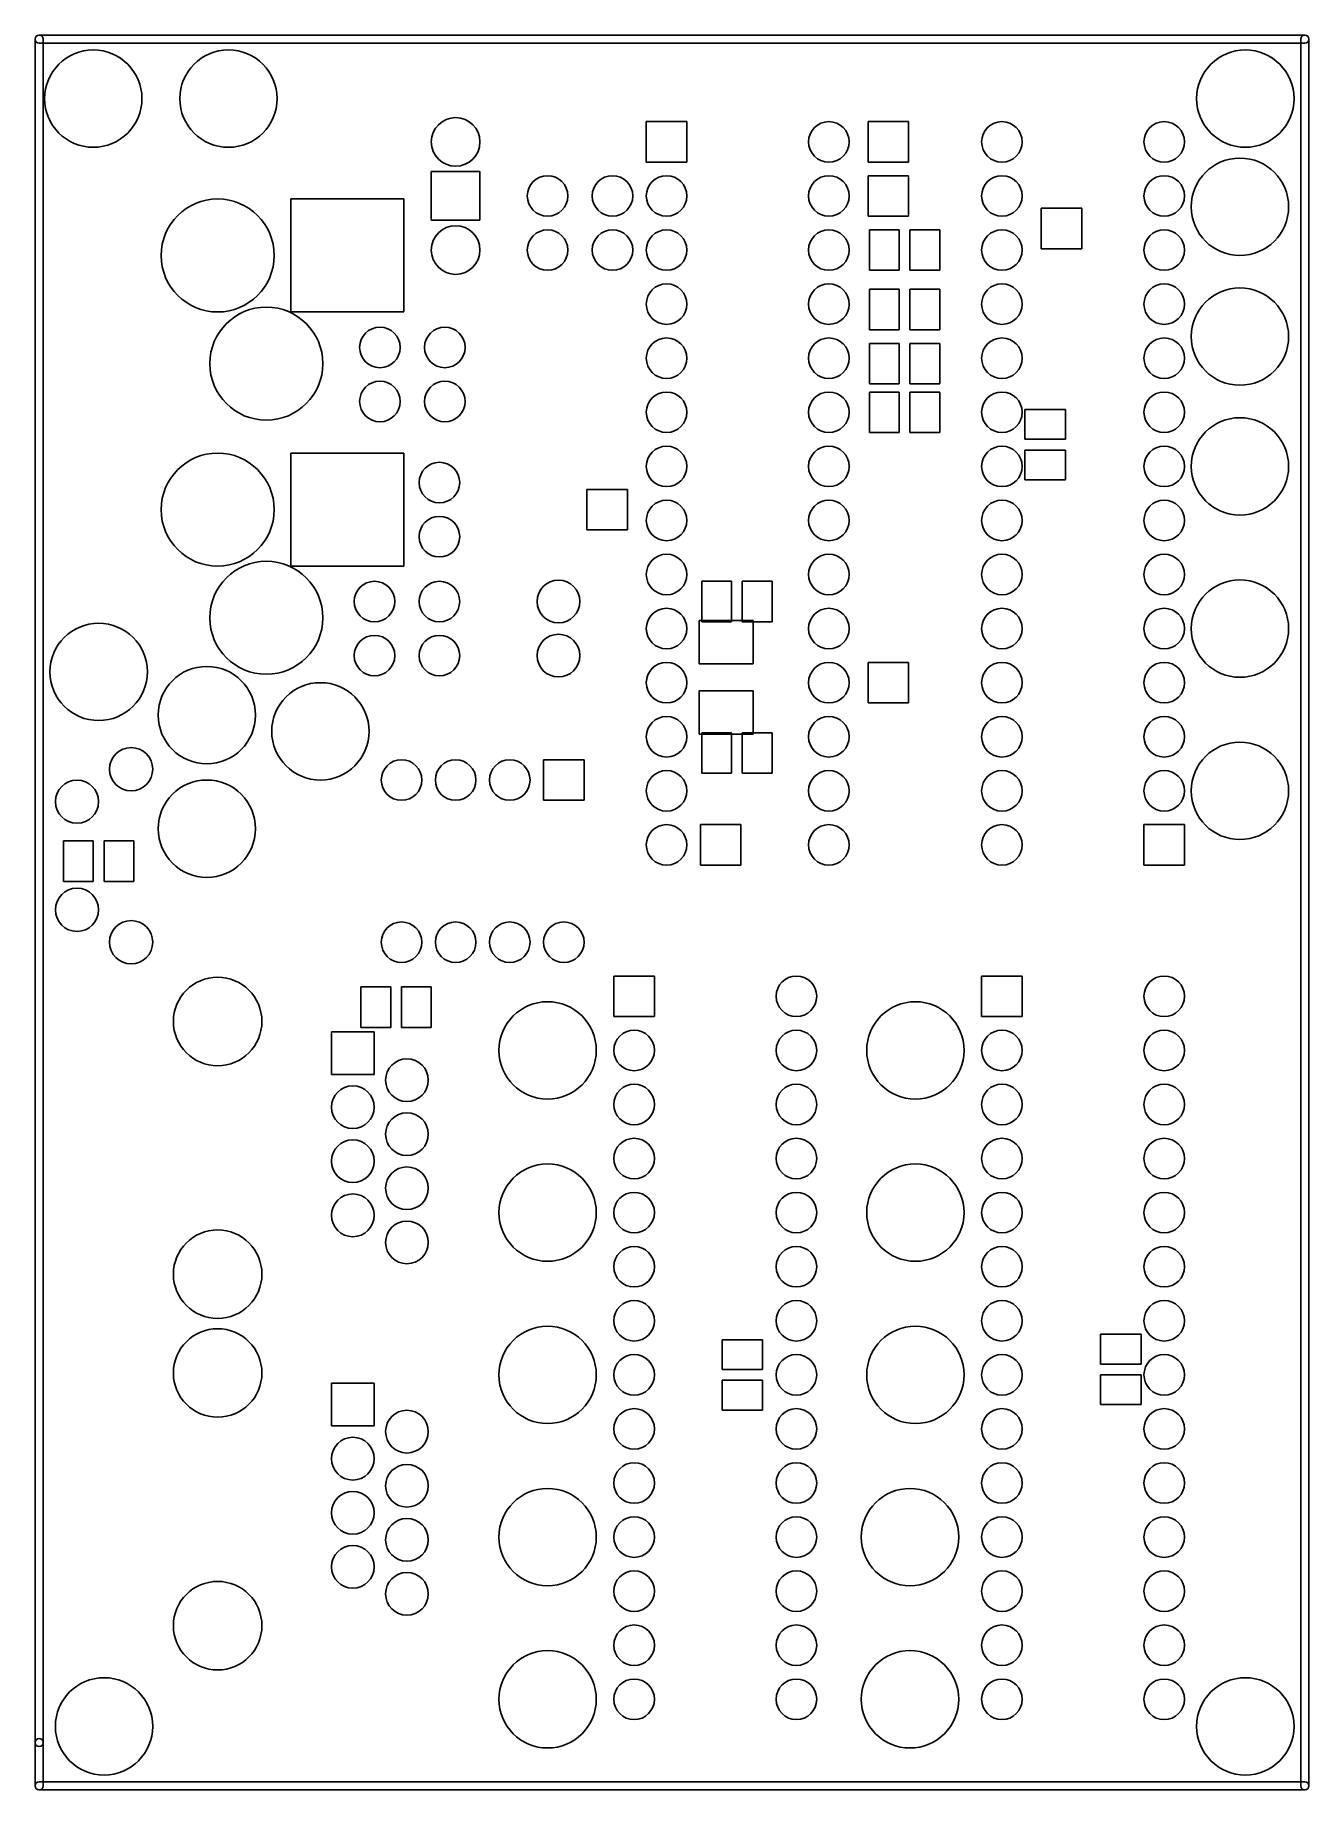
# Model space of a CAD drawing. Extents: x 4625 to 28175, y 45595 to 78045.
import ezdxf

# ---------------------------------------------------------------- set-up
doc = ezdxf.new("R2010")
doc.units = 0
doc.layers.add('BLACK', color=1, linetype='CONTINUOUS')

msp = doc.modelspace()

# ---------------------------------------------------------------- linework, layer by layer
at = {"layer": 'BLACK'}
for p, q in [((4625, 46470), (4625, 77970)), ((4700, 78045), (28100, 78045)), ((4700, 77895), (28100, 77895)), ((4775, 46470), (4775, 77970)), ((28025, 45670), (28025, 77970)), ((28175, 45670), (28175, 77970)), ((16675, 76445), (15925, 76445)), ((15925, 76445), (15925, 75695)), ((16675, 75695), (16675, 76445)), ((20025, 76445), (20025, 75695)), ((20775, 76445), (20025, 76445)), ((20775, 75695), (20775, 76445)), ((15925, 75695), (16675, 75695)), ((20025, 75695), (20775, 75695)), ((11950, 75520), (11950, 74620)), ((12850, 75520), (11950, 75520)), ((12850, 74620), (12850, 75520)), ((20025, 75445), (20025, 74695)), ((20775, 75445), (20025, 75445)), ((20775, 74695), (20775, 75445)), ((9355, 75015), (9355, 72925)), ((11445, 75015), (9355, 75015)), ((11445, 72925), (11445, 75015)), ((20025, 74695), (20775, 74695)), ((23225, 74845), (23225, 74095)), ((23975, 74845), (23225, 74845)), ((23975, 74095), (23975, 74845)), ((11950, 74620), (12850, 74620)), ((20050, 74445), (20050, 73695)), ((20600, 74445), (20050, 74445)), ((20600, 73695), (20600, 74445)), ((20800, 74445), (20800, 73695)), ((21350, 74445), (20800, 74445)), ((21350, 73695), (21350, 74445)), ((23225, 74095), (23975, 74095)), ((20050, 73695), (20600, 73695)), ((20800, 73695), (21350, 73695)), ((20050, 73345), (20050, 72595)), ((20600, 73345), (20050, 73345)), ((20600, 72595), (20600, 73345)), ((20800, 73345), (20800, 72595)), ((21350, 73345), (20800, 73345)), ((21350, 72595), (21350, 73345)), ((9355, 72925), (11445, 72925)), ((20050, 72595), (20600, 72595)), ((20800, 72595), (21350, 72595)), ((20050, 72345), (20050, 71595)), ((20600, 72345), (20050, 72345)), ((20600, 71595), (20600, 72345)), ((20800, 72345), (20800, 71595)), ((21350, 72345), (20800, 72345)), ((21350, 71595), (21350, 72345)), ((20050, 71595), (20600, 71595)), ((20050, 71445), (20050, 70695)), ((20600, 71445), (20050, 71445)), ((20600, 70695), (20600, 71445)), ((20800, 71595), (21350, 71595)), ((20800, 71445), (20800, 70695)), ((21350, 71445), (20800, 71445)), ((21350, 70695), (21350, 71445)), ((23675, 71120), (22925, 71120)), ((22925, 71120), (22925, 70570)), ((23675, 70570), (23675, 71120)), ((20050, 70695), (20600, 70695)), ((20800, 70695), (21350, 70695)), ((22925, 70570), (23675, 70570)), ((9355, 70315), (9355, 68225)), ((11445, 70315), (9355, 70315)), ((11445, 68225), (11445, 70315)), ((23675, 70370), (22925, 70370)), ((22925, 70370), (22925, 69820)), ((23675, 69820), (23675, 70370)), ((22925, 69820), (23675, 69820)), ((14825, 69645), (14825, 68895)), ((15575, 69645), (14825, 69645)), ((15575, 68895), (15575, 69645)), ((14825, 68895), (15575, 68895)), ((9355, 68225), (11445, 68225)), ((16950, 67945), (16950, 67195)), ((17500, 67945), (16950, 67945)), ((17500, 67195), (17500, 67945)), ((17700, 67945), (17700, 67195)), ((18250, 67945), (17700, 67945)), ((18250, 67195), (18250, 67945)), ((17900, 67220), (16900, 67220)), ((16900, 67220), (16900, 66420)), ((16950, 67195), (17500, 67195)), ((17700, 67195), (18250, 67195)), ((17900, 66420), (17900, 67220)), ((16900, 66420), (17900, 66420)), ((20025, 66445), (20025, 65695)), ((20775, 66445), (20025, 66445)), ((20775, 65695), (20775, 66445)), ((17900, 65920), (16900, 65920)), ((16900, 65920), (16900, 65120)), ((17900, 65120), (17900, 65920)), ((20025, 65695), (20775, 65695)), ((16900, 65120), (17900, 65120)), ((16950, 65145), (16950, 64395)), ((17500, 65145), (16950, 65145)), ((17500, 64395), (17500, 65145)), ((17700, 65145), (17700, 64395)), ((18250, 65145), (17700, 65145)), ((18250, 64395), (18250, 65145)), ((14775, 64645), (14025, 64645)), ((14025, 64645), (14025, 63895)), ((14775, 63895), (14775, 64645)), ((16950, 64395), (17500, 64395)), ((17700, 64395), (18250, 64395)), ((14025, 63895), (14775, 63895)), ((16925, 63445), (16925, 62695)), ((17675, 63445), (16925, 63445)), ((17675, 62695), (17675, 63445)), ((25875, 63445), (25125, 63445)), ((25125, 63445), (25125, 62695)), ((25875, 62695), (25875, 63445)), ((5150, 63145), (5150, 62395)), ((5700, 63145), (5150, 63145)), ((5700, 62395), (5700, 63145)), ((5900, 63145), (5900, 62395)), ((6450, 63145), (5900, 63145)), ((6450, 62395), (6450, 63145)), ((16925, 62695), (17675, 62695)), ((25125, 62695), (25875, 62695)), ((5150, 62395), (5700, 62395)), ((5900, 62395), (6450, 62395)), ((11200, 60445), (10650, 60445)), ((10650, 60445), (10650, 59695)), ((11200, 59695), (11200, 60445)), ((11950, 60445), (11400, 60445)), ((11400, 60445), (11400, 59695)), ((11950, 59695), (11950, 60445)), ((16075, 60645), (15325, 60645)), ((15325, 60645), (15325, 59895)), ((16075, 59895), (16075, 60645)), ((22875, 60645), (22125, 60645)), ((22125, 60645), (22125, 59895)), ((22875, 59895), (22875, 60645)), ((15325, 59895), (16075, 59895)), ((22125, 59895), (22875, 59895)), ((10895, 59615), (10105, 59615)), ((10105, 59615), (10105, 58825)), ((10650, 59695), (11200, 59695)), ((10895, 58825), (10895, 59615)), ((11400, 59695), (11950, 59695)), ((10105, 58825), (10895, 58825)), ((18075, 53920), (17325, 53920)), ((17325, 53920), (17325, 53370)), ((18075, 53370), (18075, 53920)), ((25075, 54020), (24325, 54020)), ((24325, 54020), (24325, 53470)), ((25075, 53470), (25075, 54020)), ((17325, 53370), (18075, 53370)), ((24325, 53470), (25075, 53470)), ((25075, 53270), (24325, 53270)), ((24325, 53270), (24325, 52720)), ((25075, 52720), (25075, 53270)), ((10895, 53115), (10105, 53115)), ((10105, 53115), (10105, 52325)), ((10895, 52325), (10895, 53115)), ((18075, 53170), (17325, 53170)), ((17325, 53170), (17325, 52620)), ((18075, 52620), (18075, 53170)), ((17325, 52620), (18075, 52620)), ((24325, 52720), (25075, 52720)), ((10105, 52325), (10895, 52325)), ((4625, 45670), (4625, 46470)), ((4775, 45670), (4775, 46470)), ((4700, 45745), (28100, 45745)), ((4700, 45595), (28100, 45595))]:
    msp.add_line(p, q, dxfattribs=at)
for centre, radius in [((5700, 76870), 900), ((8200, 76870), 900), ((27000, 76870), 900), ((12400, 76070), 450), ((19300, 76070), 375), ((22500, 76070), 375), ((25500, 76070), 375), ((26900, 74870), 900), ((14100, 75070), 375), ((15300, 75070), 375), ((16300, 75070), 375), ((19300, 75070), 375), ((22500, 75070), 375), ((25500, 75070), 375), ((8000, 73970), 1045), ((12400, 74070), 450), ((14100, 74070), 375), ((15300, 74070), 375), ((16300, 74070), 375), ((19300, 74070), 375), ((22500, 74070), 375), ((25500, 74070), 375), ((16300, 73070), 375), ((19300, 73070), 375), ((22500, 73070), 375), ((25500, 73070), 375), ((26900, 72470), 900), ((8900, 71970), 1045), ((11000, 72270), 375), ((12200, 72270), 375), ((16300, 72070), 375), ((19300, 72070), 375), ((22500, 72070), 375), ((25500, 72070), 375), ((11000, 71270), 375), ((12200, 71270), 375), ((16300, 71070), 375), ((19300, 71070), 375), ((22500, 71070), 375), ((25500, 71070), 375), ((26900, 70070), 900), ((16300, 70070), 375), ((19300, 70070), 375), ((22500, 70070), 375), ((25500, 70070), 375), ((8000, 69270), 1045), ((12100, 69770), 375), ((16300, 69070), 375), ((19300, 69070), 375), ((22500, 69070), 375), ((25500, 69070), 375), ((12100, 68770), 375), ((8900, 67270), 1045), ((16300, 68070), 375), ((19300, 68070), 375), ((22500, 68070), 375), ((25500, 68070), 375), ((10900, 67570), 375), ((12100, 67570), 375), ((14300, 67570), 395), ((26900, 67070), 900), ((16300, 67070), 375), ((19300, 67070), 375), ((22500, 67070), 375), ((25500, 67070), 375), ((5800, 66270), 900), ((10900, 66570), 375), ((12100, 66570), 375), ((14300, 66570), 395), ((7800, 65470), 900), ((16300, 66070), 375), ((19300, 66070), 375), ((22500, 66070), 375), ((25500, 66070), 375), ((9900, 65170), 900), ((16300, 65070), 375), ((19300, 65070), 375), ((22500, 65070), 375), ((25500, 65070), 375), ((26900, 64070), 900), ((6400, 64470), 400), ((11400, 64270), 375), ((12400, 64270), 375), ((13400, 64270), 375), ((5400, 63870), 400), ((7800, 63370), 900), ((16300, 64070), 375), ((19300, 64070), 375), ((22500, 64070), 375), ((25500, 64070), 375), ((16300, 63070), 375), ((19300, 63070), 375), ((22500, 63070), 375), ((5400, 61870), 400), ((6400, 61270), 400), ((11400, 61270), 375), ((12400, 61270), 375), ((13400, 61270), 375), ((14400, 61270), 375), ((8000, 59805), 818), ((18700, 60270), 375), ((25500, 60270), 375), ((14100, 59270), 900), ((20900, 59270), 900), ((15700, 59270), 375), ((18700, 59270), 375), ((22500, 59270), 375), ((25500, 59270), 375), ((11500, 58720), 395), ((10500, 58220), 395), ((15700, 58270), 375), ((18700, 58270), 375), ((22500, 58270), 375), ((25500, 58270), 375), ((11500, 57720), 395), ((10500, 57220), 395), ((15700, 57270), 375), ((18700, 57270), 375), ((22500, 57270), 375), ((25500, 57270), 375), ((11500, 56720), 395), ((14100, 56270), 900), ((20900, 56270), 900), ((10500, 56220), 395), ((15700, 56270), 375), ((18700, 56270), 375), ((22500, 56270), 375), ((25500, 56270), 375), ((8000, 55132), 818), ((11500, 55720), 395), ((15700, 55270), 375), ((18700, 55270), 375), ((22500, 55270), 375), ((25500, 55270), 375), ((15700, 54270), 375), ((18700, 54270), 375), ((22500, 54270), 375), ((25500, 54270), 375), ((8000, 53305), 818), ((14100, 53270), 900), ((20900, 53270), 900), ((15700, 53270), 375), ((18700, 53270), 375), ((22500, 53270), 375), ((25500, 53270), 375), ((11500, 52220), 395), ((15700, 52270), 375), ((18700, 52270), 375), ((22500, 52270), 375), ((25500, 52270), 375), ((10500, 51720), 395), ((11500, 51220), 395), ((15700, 51270), 375), ((18700, 51270), 375), ((22500, 51270), 375), ((25500, 51270), 375), ((10500, 50720), 395), ((14100, 50270), 900), ((20800, 50270), 900), ((15700, 50270), 375), ((18700, 50270), 375), ((22500, 50270), 375), ((25500, 50270), 375), ((11500, 50220), 395), ((10500, 49720), 395), ((8000, 48632), 818), ((11500, 49220), 395), ((15700, 49270), 375), ((18700, 49270), 375), ((22500, 49270), 375), ((25500, 49270), 375), ((15700, 48270), 375), ((18700, 48270), 375), ((22500, 48270), 375), ((25500, 48270), 375), ((14100, 47270), 900), ((20800, 47270), 900), ((5900, 46770), 900), ((15700, 47270), 375), ((18700, 47270), 375), ((22500, 47270), 375), ((25500, 47270), 375), ((27000, 46770), 900)]:
    msp.add_circle(centre, radius, dxfattribs=at)
for centre, start, end in [((4700, 77970), 90, 270), ((4700, 77970), 360, 540), ((28100, 77970), 360, 540), ((28100, 77970), 270, 450), ((4700, 46470), 360, 540), ((4700, 46470), 180, 360), ((4700, 45670), 90, 270), ((4700, 45670), 180, 360), ((28100, 45670), 180, 360), ((28100, 45670), 270, 450)]:
    msp.add_arc(centre, 75, start, end, dxfattribs=at)

doc.saveas('drawing.dxf')
